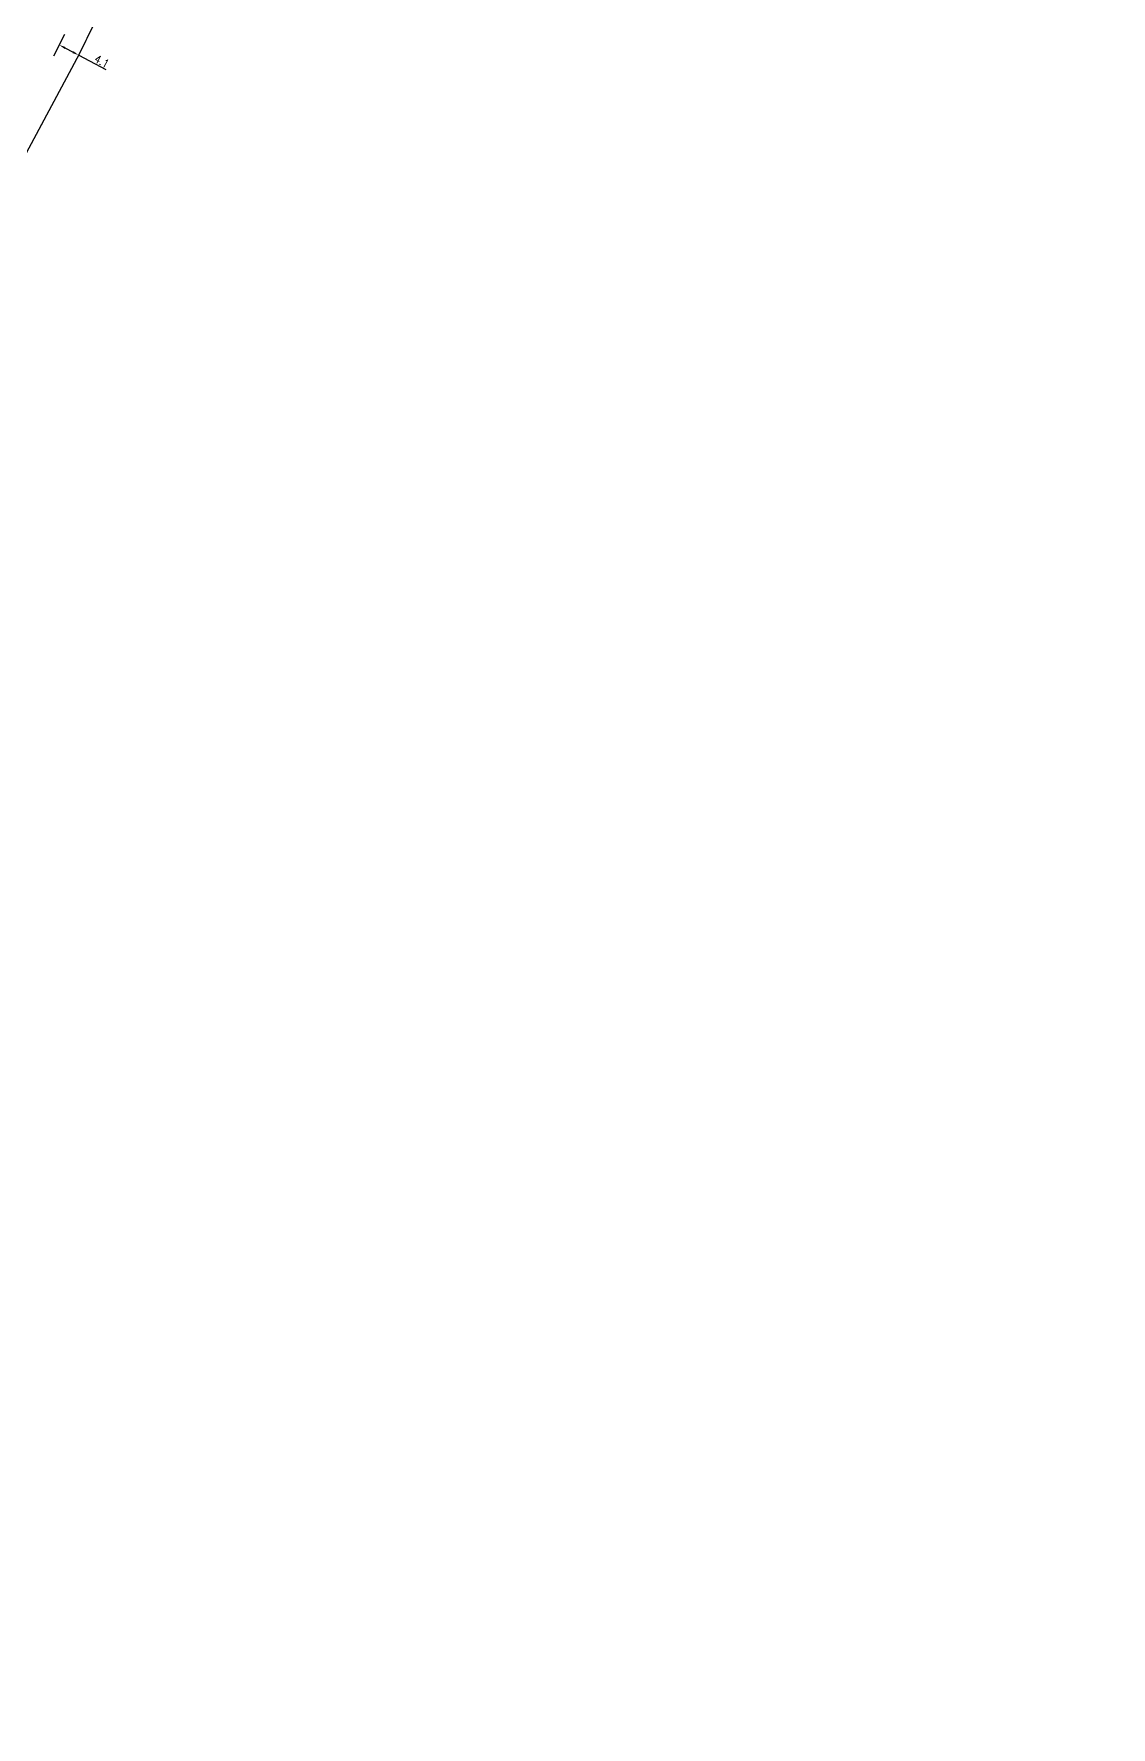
# Model space of a CAD drawing. Header units: millimetres. Extents: x 194000 to 194425, y 154999 to 156002.
# Drawn here: x 194218.6 to 194420.5, y 155369.4 to 155686.9 of the extents above; entities that cross this region are included whole.
import ezdxf

# ---------------------------------------------------------------- set-up
doc = ezdxf.new("R2010")
doc.units = ezdxf.units.MM
doc.header["$PDMODE"] = 34
doc.linetypes.add('CENTER', pattern=[50.8, 31.75, -6.35, 6.35, -6.35])
doc.layers.get('DEFPOINTS').update_dxf_attribs({"linetype": 'CONTINUOUS'})
doc.layers.add('G_120', color=4, linetype='CONTINUOUS')
doc.styles.get("Standard").update_dxf_attribs({"font": 'romans.shx', "width": 0.85})
doc.linetypes.add('G_TYPB_PE', pattern='A,5,-0.3,["o",Standard,S=1.5,R=0,X=0,Y=-0.5],-1.65', length=6.95)
doc.dimstyles.get("Standard").update_dxf_attribs({"dimtxt": 1.5, "dimasz": 1.2, "dimexe": 0.625, "dimexo": 0.625, "dimgap": 0.25, "dimtad": 1, "dimdec": 1, "dimzin": 0, "dimdsep": 46, "dimtxsty": 'Standard', "dimcen": -0.5, "dimadec": 0, "dimazin": 0, "dimtfac": 1, "dimtdec": 1, "dimtmove": 0, "dimatfit": 3, "dimfxl": 0, "dimtolj": 1, "dimtzin": 0, "dimarcsym": 0})

# ---------------------------------------------------------------- blocks, each defined once
blk = doc.blocks.new('*D112')
at = {"layer": 'DEFPOINTS', "color": 0, "linetype": 'Continuous', "transparency": 16777216}
for p in [(194223.33, 155684.8), (194223.33, 155684.8), (194226.96, 155682.89)]:
    blk.add_point(p, dxfattribs=at)
at = {"layer": 'G_120', "color": 0, "linetype": 'Continuous', "lineweight": -2, "transparency": 16777216}
for p, q in [((194224.39, 155684.24), (194225.9, 155683.45)), ((194226.96, 155682.89), (194232.06, 155680.2))]:
    blk.add_line(p, q, dxfattribs=at)
at = {"layer": 'G_120', "color": 0, "linetype": 'Continuous', "transparency": 16777216}
for points in [[(194224.49, 155684.42), (194224.3, 155684.07), (194223.33, 155684.8)], [(194225.99, 155683.63), (194225.8, 155683.27), (194226.96, 155682.89)]]:
    blk.add_solid(points, dxfattribs=at)
at = {"layer": 'G_120', "color": 0, "linetype": 'Continuous', "transparency": 16777216, "insert": (194231.28, 155681.74), "char_height": 1.5, "attachment_point": 5, "rotation": 332.2075}
blk.add_mtext('\\A1;4.1', dxfattribs=at)

msp = doc.modelspace()

# ---------------------------------------------------------------- linework, layer by layer
at = {"layer": 'G_120', "linetype": 'G_TYPB_PE', "const_width": 0.25, "flags": 128}
msp.add_lwpolyline([(194000, 155212.18), (194000.06, 155212.44), (194003.94, 155231.38), (194006.07, 155241.92), (194011.05, 155264.94), (194014.05, 155275.08), (194017.36, 155284.39), (194018.35, 155287.25), (194026.03, 155302.47), (194044.6, 155337.89), (194044.6, 155337.89), (194055.8, 155359.3), (194065.79, 155377.88), (194073.15, 155391.72), (194075.93, 155397.17, -0.003003), (194075.93, 155397.18), (194085.79, 155415.96), (194089.57, 155423.05), (194092.59, 155428.87), (194097.53, 155438.36), (194098.27, 155439.9), (194101.7, 155446), (194104.33, 155451.21), (194106.36, 155454.39), (194111.74, 155463.34), (194118.57, 155475.8), (194122.71, 155485.54), (194127.68, 155494.43), (194132.58, 155504.41), (194156.44, 155549.65), (194157.27, 155551.43, 0.299871), (194157.19, 155551.97), (194156.44, 155552.81, -0.31754), (194156.38, 155553.38), (194159.27, 155558.65, -0.304239), (194159.76, 155558.9), (194160.94, 155558.77, 0.309495), (194161.43, 155559.03), (194179.38, 155593.27), (194181.82, 155597.85, 0.238884), (194181.83, 155598.3), (194181.6, 155598.77, -0.237473), (194181.61, 155599.22), (194182.82, 155601.52), (194184.37, 155604.45, -0.228518), (194184.72, 155604.71), (194185.95, 155604.94, 0.230712), (194186.3, 155605.21), (194191.96, 155616.15), (194198.56, 155629.61, -0.007648), (194198.57, 155629.63), (194207.74, 155646.99), (194226.96, 155682.89), (194230.17, 155689.41, -0.23992), (194230.54, 155689.68), (194231.1, 155689.78, 0.232723), (194231.45, 155690.04), (194232.48, 155691.98), (194233.48, 155693.87, 0.242674), (194233.48, 155694.33), (194233.27, 155694.75, -0.242732), (194233.27, 155695.21), (194242.14, 155712), (194248.66, 155725.28), (194255.49, 155740.65), (194259.63, 155751.49), (194262.04, 155758.15, -0.292486), (194262.46, 155758.47), (194263.09, 155758.53, 0.300606), (194263.53, 155758.87), (194264.1, 155760.61), (194264.85, 155762.91, 0.251213), (194264.77, 155763.38), (194264.37, 155763.88, -0.235694), (194264.28, 155764.32), (194265.38, 155768.47), (194265.38, 155768.47), (194269.63, 155782.91, -0.001794), (194269.63, 155782.91), (194271.03, 155787.53), (194274.78, 155799.66), (194275.54, 155802.12), (194278.04, 155810.27), (194284.71, 155832.22), (194284.71, 155832.22), (194289.58, 155848.34), (194294.69, 155864.64), (194294.69, 155864.64), (194300.11, 155882.32), (194305.41, 155899.72), (194314.11, 155928.44), (194317.23, 155938.41), (194317.76, 155940.31), (194318.3, 155942.22), (194318.86, 155944.11), (194319.4, 155945.78), (194319.95, 155947.45), (194320.51, 155949.12), (194320.81, 155950), (194321.11, 155950.88), (194321.41, 155951.73), (194322.2, 155953.66), (194323.05, 155955.59), (194323.89, 155957.54), (194324.21, 155958.36), (194324.52, 155959.17), (194324.84, 155959.96), (194325.26, 155960.93), (194325.69, 155961.91), (194326.13, 155962.89), (194326.48, 155963.71), (194326.84, 155964.53), (194327.2, 155965.35), (194327.93, 155967.03), (194328.72, 155968.78), (194329.53, 155970.44), (194329.53, 155970.44), (194329.53, 155970.44), (194329.53, 155970.44), (194332.06, 155975.49), (194333.1, 155977.31), (194334.28, 155979.39), (194336.89, 155984.33), (194336.89, 155984.33), (194336.89, 155984.33), (194336.89, 155984.33), (194338.09, 155985.86), (194338.79, 155986.16), (194340.94, 155985.38), (194341.62, 155985.13, 0.212564), (194342.02, 155985.16), (194343.44, 155985.91, -0.217732), (194343.86, 155985.93), (194359, 155980), (194376.96, 155977.08), (194390.22, 155975.74), (194393.65, 155975.52), (194397.26, 155975.18), (194414.17, 155973.58), (194420.41, 155973.24)], format="xyb", dxfattribs=at)
at = {"layer": 'G_120', "color": 7, "linetype": 'CENTER', "flags": 128}
msp.add_lwpolyline([(194222.27, 155682.79), (194224.39, 155686.82)], dxfattribs=at)

# ---------------------------------------------------------------- dimensions: what is measured, and where the dimension line sits
at = {"layer": 'G_120', "linetype": 'Continuous'}
dim = msp.add_linear_dim(base=(194223.33, 155684.8), p1=(194226.96, 155682.89), p2=(194223.33, 155684.8), angle=332.2075, dimstyle='Standard', dxfattribs=at)
dim.commit()
dim.dimension.update_dxf_attribs({"geometry": '*D112', "text_midpoint": (194230.82, 155680.86), "dimtype": 160})

doc.saveas('drawing.dxf')
